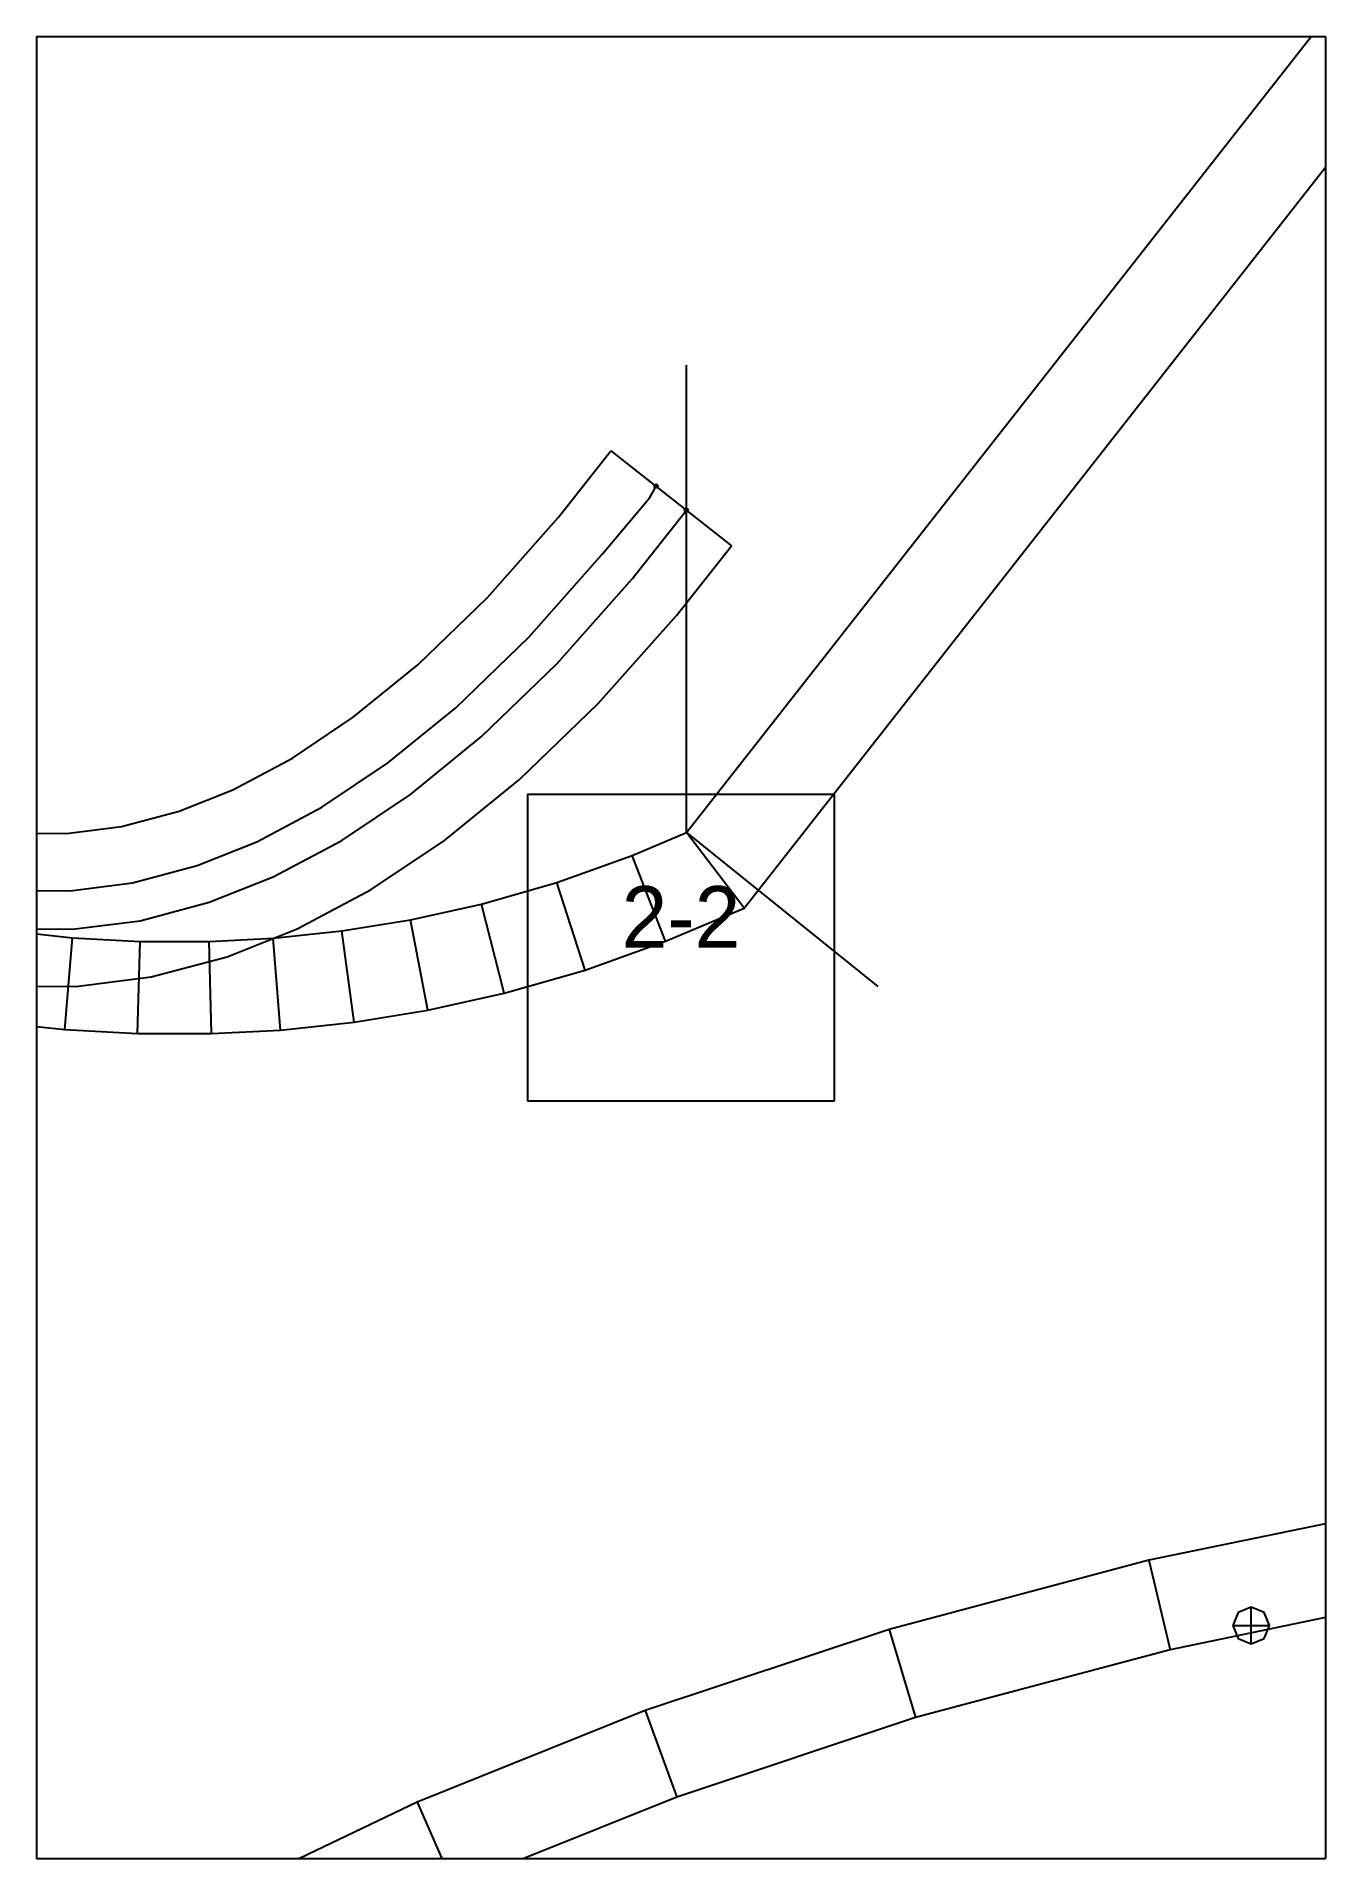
# Paper-space layout 'Plan 2-2' of a CAD drawing. Header units: metres, sheet in millimetres. Extents: x 0 to 210, y 0 to 297.
# The model-space entities are those that its viewports show. They can reach past a viewport. Long polylines and large blocks are cut down to what shows.
import ezdxf
from ezdxf.enums import TextEntityAlignment as Align

# ---------------------------------------------------------------- set-up
doc = ezdxf.new("R2010")
doc.units = ezdxf.units.M
for name, color, linetype in [('default', 7, 'Continuous'), ('mcircles', 7, 'Continuous'), ('TEXTLAYER', 7, 'Continuous'), ('VIEWPORTS', 7, 'Continuous')]:
    doc.layers.add(name, color=color, linetype=linetype)

msp = doc.modelspace()

# ---------------------------------------------------------------- linework, layer by layer
at = {"color": 9}
for p, q in [((210, 0), (210, -297)), ((210, 0), (210, -297)), ((420, 0), (420, -297)), ((420, 0), (420, -297)), ((0, -297), (210, -297)), ((0, -297), (210, -297)), ((210, -297), (420, -297)), ((210, -297), (210, -594)), ((210, -297), (420, -297)), ((210, -297), (210, -594)), ((420, -297), (630, -297)), ((420, -297), (420, -594)), ((420, -297), (630, -297)), ((420, -297), (420, -594)), ((290, -420.5), (340, -420.5)), ((290, -420.5), (290, -470.5)), ((340, -470.5), (340, -420.5)), ((290, -470.5), (340, -470.5)), ((0, -594), (210, -594)), ((0, -594), (210, -594)), ((210, -594), (420, -594)), ((210, -594), (210, -891)), ((210, -594), (420, -594)), ((210, -594), (210, -891)), ((420, -594), (630, -594)), ((420, -594), (420, -891)), ((420, -594), (630, -594)), ((420, -594), (420, -891))]:
    msp.add_line(p, q, dxfattribs=at)
at = {"layer": 'default', "color": 7, "linetype": 'Continuous'}
for p, q in [((315.87, -426.78), (547.32, -131.64)), ((325.28, -439.1), (548.16, -154.88)), ((315.87, -426.78), (315.87, -350.6)), ((295.06, -375.36), (303.58, -364.54)), ((303.58, -364.54), (323.22, -380.01)), ((303.58, -364.54), (303.58, -364.54)), ((309.92, -372.16), (310.93, -370.33)), ((302.23, -381.36), (309.92, -372.16)), ((283.48, -388.43), (295.06, -375.36)), ((307.06, -385.41), (315.87, -374.23)), ((315.87, -374.23), (315.87, -374.23)), ((314.24, -391.4), (323.22, -380.01)), ((323.22, -380.01), (323.22, -380.01)), ((290.23, -394.89), (302.23, -381.36)), ((294.78, -399.25), (307.06, -385.41)), ((272.11, -399.42), (283.48, -388.43)), ((301.53, -405.72), (314.24, -391.4)), ((278.32, -406.41), (290.23, -394.89)), ((261.62, -407.96), (272.11, -399.42)), ((282.5, -411.12), (294.78, -399.25)), ((267.18, -415.47), (278.32, -406.41)), ((288.7, -418.12), (301.53, -405.72)), ((251.69, -414.62), (261.62, -407.96)), ((270.93, -420.54), (282.5, -411.12)), ((241.99, -419.78), (251.69, -414.62)), ((256.5, -422.64), (267.18, -415.47)), ((276.49, -428.05), (288.7, -418.12)), ((233.24, -423.27), (241.99, -419.78)), ((259.73, -428.05), (270.93, -420.54)), ((223.87, -425.77), (233.24, -423.27)), ((245.92, -428.27), (256.5, -422.64)), ((205.93, -426.83), (214.92, -426.91)), ((214.92, -426.91), (223.87, -425.77)), ((307.06, -430.5), (315.87, -426.78)), ((315.87, -426.78), (347.05, -451.85)), ((325.28, -439.1), (315.87, -426.78)), ((236.18, -432.14), (245.92, -428.27)), ((248.57, -433.99), (259.73, -428.05)), ((264.54, -436.07), (276.49, -428.05)), ((294.78, -434.89), (307.06, -430.5)), ((312.5, -444.48), (307.06, -430.5)), ((225.66, -434.94), (236.18, -432.14)), ((205.25, -436.15), (215.48, -436.24)), ((215.48, -436.24), (225.66, -434.94)), ((238.15, -438.13), (248.57, -433.99)), ((252.49, -442.47), (264.54, -436.07)), ((282.5, -438.41), (294.78, -434.89)), ((299.38, -449.17), (294.78, -434.89)), ((226.88, -441.13), (238.15, -438.13)), ((270.93, -440.99), (282.5, -438.41)), ((286.2, -452.95), (282.5, -438.41)), ((312.5, -444.48), (325.28, -439.1)), ((204.8, -442.44), (215.85, -442.53)), ((215.85, -442.53), (226.88, -441.13)), ((241.09, -447), (252.49, -442.47)), ((259.73, -442.81), (270.93, -440.99)), ((273.77, -455.72), (270.93, -440.99)), ((204.8, -442.7), (215.85, -443.92)), ((214.6, -458.87), (215.85, -443.92)), ((215.85, -443.92), (226.88, -444.54)), ((226.46, -459.54), (226.88, -444.54)), ((226.88, -444.54), (238.15, -444.54)), ((238.15, -444.54), (248.57, -444)), ((238.54, -459.54), (238.15, -444.54)), ((248.57, -444), (259.73, -442.81)), ((249.75, -458.95), (248.57, -444)), ((261.74, -457.68), (259.73, -442.81)), ((299.38, -449.17), (312.5, -444.48)), ((228.67, -450.3), (241.09, -447)), ((216.4, -451.87), (228.67, -450.3)), ((286.2, -452.95), (299.38, -449.17)), ((204.12, -451.76), (216.4, -451.87)), ((273.77, -455.72), (286.2, -452.95)), ((261.74, -457.68), (273.77, -455.72)), ((202.73, -457.55), (214.6, -458.87)), ((214.6, -458.87), (226.46, -459.54)), ((226.46, -459.54), (238.54, -459.54)), ((238.54, -459.54), (249.75, -458.95)), ((249.75, -458.95), (261.74, -457.68)), ((435.92, -536.14), (391.22, -545.36)), ((391.22, -545.36), (348.92, -556.65)), ((391.22, -545.36), (394.67, -559.96)), ((438.54, -550.91), (394.67, -559.96)), ((405.76, -553.89), (404.88, -556.01)), ((407.88, -553.01), (405.76, -553.89)), ((410, -553.89), (407.88, -553.01)), ((407.88, -559.01), (407.88, -553.01)), ((410.88, -556.01), (410, -553.89)), ((348.92, -556.65), (309.15, -569.89)), ((348.92, -556.65), (353.22, -571.02)), ((404.88, -556.01), (405.76, -558.13)), ((404.88, -556.01), (410.88, -556.01)), ((405.76, -558.13), (407.88, -559.01)), ((407.88, -559.01), (410, -558.13)), ((410, -558.13), (410.88, -556.01)), ((394.67, -559.96), (353.22, -571.02)), ((309.15, -569.89), (272.01, -584.83)), ((309.15, -569.89), (314.32, -583.97)), ((353.22, -571.02), (314.32, -583.97)), ((272.01, -584.83), (237.6, -601.29)), ((272.01, -584.83), (278.05, -598.57)), ((314.32, -583.97), (278.05, -598.57))]:
    msp.add_line(p, q, dxfattribs=at)
at = {"layer": 'mcircles', "color": 7, "linetype": 'Continuous'}
for centre in [(310.95, -370.3), (315.85, -374.2)]:
    msp.add_circle(centre, 0.3, dxfattribs=at)

# ---------------------------------------------------------------- texts
at = {"layer": 'TEXTLAYER', "color": 1}
msp.add_text('2-2', height=10, dxfattribs=at).set_placement((315, -445.5), align=Align.CENTER)

psp = doc.layouts.new('Plan 2-2')

# ---------------------------------------------------------------- viewports
at = {"layer": 'VIEWPORTS'}
psp.add_viewport(center=(105, 148.5), size=(210, 297), view_center_point=(315, -445.5), view_height=297, dxfattribs=at)

doc.saveas('drawing.dxf')
